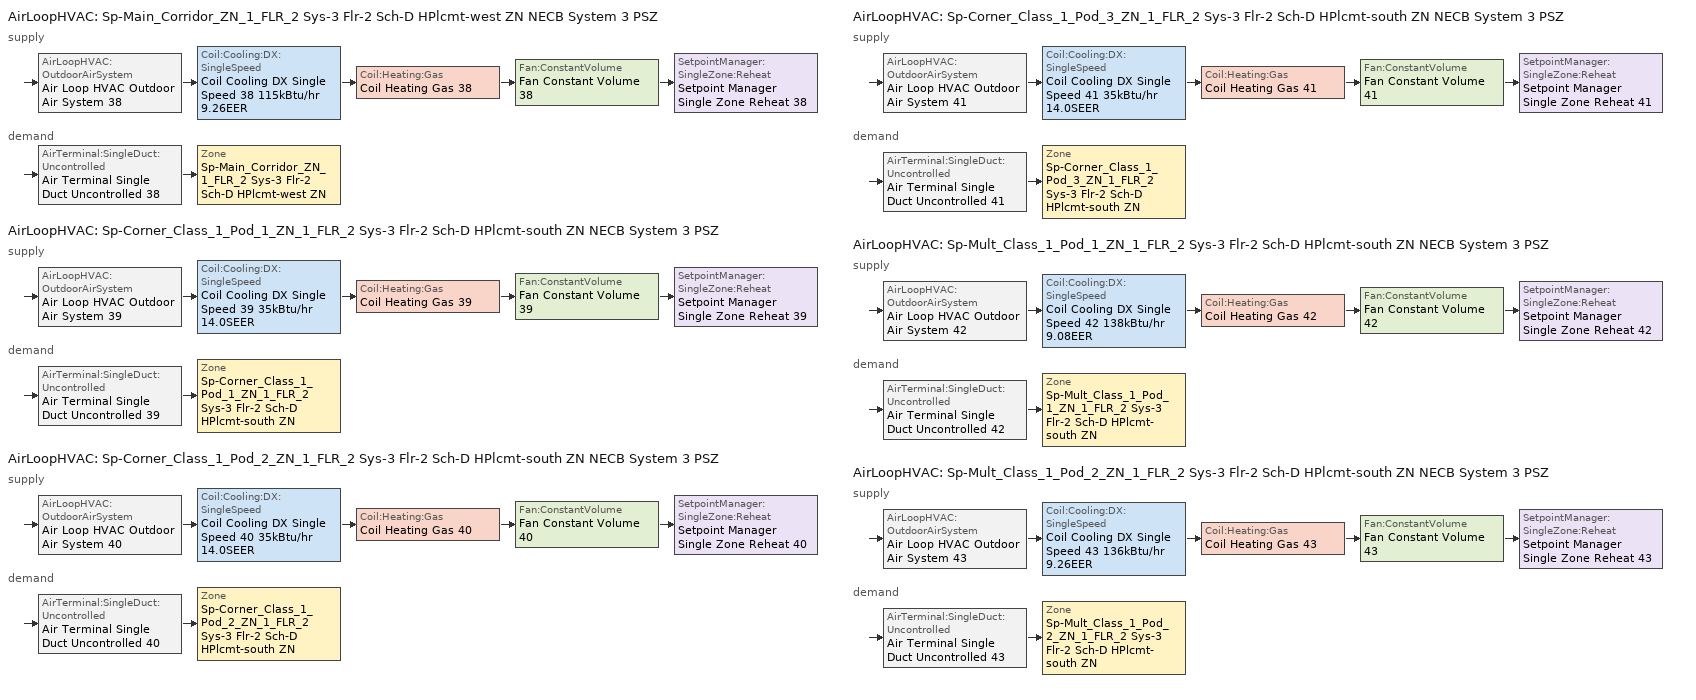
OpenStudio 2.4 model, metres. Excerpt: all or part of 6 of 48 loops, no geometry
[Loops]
AirLoopHVAC 'Sp-Main_Corridor_ZN_1_FLR_2 Sys-3 Flr-2 Sch-D HPlcmt-west ZN NECB System 3 PSZ'
 supply: AirLoopHVAC:OutdoorAirSystem 'Air Loop HVAC Outdoor Air System 38' > Coil:Cooling:DX:SingleSpeed 'Coil Cooling DX Single Speed 38 115kBtu/hr 9.26EER' > Coil:Heating:Gas 'Coil Heating Gas 38' > Fan:ConstantVolume 'Fan Constant Volume 38' > SetpointManager:SingleZone:Reheat 'Setpoint Manager Single Zone Reheat 38'
 demand: AirTerminal:SingleDuct:Uncontrolled 'Air Terminal Single Duct Uncontrolled 38' > Zone 'Sp-Main_Corridor_ZN_1_FLR_2 Sys-3 Flr-2 Sch-D HPlcmt-west ZN'
AirLoopHVAC 'Sp-Corner_Class_1_Pod_1_ZN_1_FLR_2 Sys-3 Flr-2 Sch-D HPlcmt-south ZN NECB System 3 PSZ'
 supply: AirLoopHVAC:OutdoorAirSystem 'Air Loop HVAC Outdoor Air System 39' > Coil:Cooling:DX:SingleSpeed 'Coil Cooling DX Single Speed 39 35kBtu/hr 14.0SEER' > Coil:Heating:Gas 'Coil Heating Gas 39' > Fan:ConstantVolume 'Fan Constant Volume 39' > SetpointManager:SingleZone:Reheat 'Setpoint Manager Single Zone Reheat 39'
 demand: AirTerminal:SingleDuct:Uncontrolled 'Air Terminal Single Duct Uncontrolled 39' > Zone 'Sp-Corner_Class_1_Pod_1_ZN_1_FLR_2 Sys-3 Flr-2 Sch-D HPlcmt-south ZN'
AirLoopHVAC 'Sp-Corner_Class_1_Pod_2_ZN_1_FLR_2 Sys-3 Flr-2 Sch-D HPlcmt-south ZN NECB System 3 PSZ'
 supply: AirLoopHVAC:OutdoorAirSystem 'Air Loop HVAC Outdoor Air System 40' > Coil:Cooling:DX:SingleSpeed 'Coil Cooling DX Single Speed 40 35kBtu/hr 14.0SEER' > Coil:Heating:Gas 'Coil Heating Gas 40' > Fan:ConstantVolume 'Fan Constant Volume 40' > SetpointManager:SingleZone:Reheat 'Setpoint Manager Single Zone Reheat 40'
 demand: AirTerminal:SingleDuct:Uncontrolled 'Air Terminal Single Duct Uncontrolled 40' > Zone 'Sp-Corner_Class_1_Pod_2_ZN_1_FLR_2 Sys-3 Flr-2 Sch-D HPlcmt-south ZN'
AirLoopHVAC 'Sp-Corner_Class_1_Pod_3_ZN_1_FLR_2 Sys-3 Flr-2 Sch-D HPlcmt-south ZN NECB System 3 PSZ'
 supply: AirLoopHVAC:OutdoorAirSystem 'Air Loop HVAC Outdoor Air System 41' > Coil:Cooling:DX:SingleSpeed 'Coil Cooling DX Single Speed 41 35kBtu/hr 14.0SEER' > Coil:Heating:Gas 'Coil Heating Gas 41' > Fan:ConstantVolume 'Fan Constant Volume 41' > SetpointManager:SingleZone:Reheat 'Setpoint Manager Single Zone Reheat 41'
 demand: AirTerminal:SingleDuct:Uncontrolled 'Air Terminal Single Duct Uncontrolled 41' > Zone 'Sp-Corner_Class_1_Pod_3_ZN_1_FLR_2 Sys-3 Flr-2 Sch-D HPlcmt-south ZN'
AirLoopHVAC 'Sp-Mult_Class_1_Pod_1_ZN_1_FLR_2 Sys-3 Flr-2 Sch-D HPlcmt-south ZN NECB System 3 PSZ'
 supply: AirLoopHVAC:OutdoorAirSystem 'Air Loop HVAC Outdoor Air System 42' > Coil:Cooling:DX:SingleSpeed 'Coil Cooling DX Single Speed 42 138kBtu/hr 9.08EER' > Coil:Heating:Gas 'Coil Heating Gas 42' > Fan:ConstantVolume 'Fan Constant Volume 42' > SetpointManager:SingleZone:Reheat 'Setpoint Manager Single Zone Reheat 42'
 demand: AirTerminal:SingleDuct:Uncontrolled 'Air Terminal Single Duct Uncontrolled 42' > Zone 'Sp-Mult_Class_1_Pod_1_ZN_1_FLR_2 Sys-3 Flr-2 Sch-D HPlcmt-south ZN'
AirLoopHVAC 'Sp-Mult_Class_1_Pod_2_ZN_1_FLR_2 Sys-3 Flr-2 Sch-D HPlcmt-south ZN NECB System 3 PSZ'
 supply: AirLoopHVAC:OutdoorAirSystem 'Air Loop HVAC Outdoor Air System 43' > Coil:Cooling:DX:SingleSpeed 'Coil Cooling DX Single Speed 43 136kBtu/hr 9.26EER' > Coil:Heating:Gas 'Coil Heating Gas 43' > Fan:ConstantVolume 'Fan Constant Volume 43' > SetpointManager:SingleZone:Reheat 'Setpoint Manager Single Zone Reheat 43'
 demand: AirTerminal:SingleDuct:Uncontrolled 'Air Terminal Single Duct Uncontrolled 43' > Zone 'Sp-Mult_Class_1_Pod_2_ZN_1_FLR_2 Sys-3 Flr-2 Sch-D HPlcmt-south ZN'
[Sizing:Zone] Zone Cooling Design Supply Air Temperature Input Method=SupplyAirTemperature; Zone Cooling Design Supply Air Temperature {C}=13; Zone Cooling Design Supply Air Temperature Difference {deltaC}=11.11; Zone Heating Design Supply Air Temperature Input Method=SupplyAirTemperature; Zone Heating Design Supply Air Temperature {C}=43; Zone Heating Design Supply Air Temperature Difference {deltaC}=11.11; Zone Cooling Design Supply Air Humidity Ratio {kg-H2O/kg-air}=0.0085; Zone Heating Design Supply Air Humidity Ratio {kg-H2O/kg-air}=0.008; Zone Heating Sizing Factor=1.3; Zone Cooling Sizing Factor=1.1; Cooling Design Air Flow Method=DesignDay; Heating Design Air Flow Method=DesignDay; Account for Dedicated Outdoor Air System=No; Dedicated Outdoor Air System Control Strategy=NeutralSupplyAir; Dedicated Outdoor Air Low Setpoint Temperature for Design {C}=autosize; Dedicated Outdoor Air High Setpoint Temperature for Design {C}=autosize
Sp-Main_Corridor_ZN_1_FLR_2 Sys-3 Flr-2 Sch-D HPlcmt-west ZN; Sp-Corner_Class_1_Pod_1_ZN_1_FLR_2 Sys-3 Flr-2 Sch-D HPlcmt-south ZN; Sp-Corner_Class_1_Pod_2_ZN_1_FLR_2 Sys-3 Flr-2 Sch-D HPlcmt-south ZN; Sp-Corner_Class_1_Pod_3_ZN_1_FLR_2 Sys-3 Flr-2 Sch-D HPlcmt-south ZN; Sp-Mult_Class_1_Pod_1_ZN_1_FLR_2 Sys-3 Flr-2 Sch-D HPlcmt-south ZN; Sp-Mult_Class_1_Pod_2_ZN_1_FLR_2 Sys-3 Flr-2 Sch-D HPlcmt-south ZN
[Zone equipment]
Sp-Main_Corridor_ZN_1_FLR_2 Sys-3 Flr-2 Sch-D HPlcmt-west ZN: Air Terminal Single Duct Uncontrolled 38, Zone HVAC Baseboard Convective Water 38
Sp-Corner_Class_1_Pod_1_ZN_1_FLR_2 Sys-3 Flr-2 Sch-D HPlcmt-south ZN: Air Terminal Single Duct Uncontrolled 39, Zone HVAC Baseboard Convective Water 39
Sp-Corner_Class_1_Pod_2_ZN_1_FLR_2 Sys-3 Flr-2 Sch-D HPlcmt-south ZN: Air Terminal Single Duct Uncontrolled 40, Zone HVAC Baseboard Convective Water 40
Sp-Corner_Class_1_Pod_3_ZN_1_FLR_2 Sys-3 Flr-2 Sch-D HPlcmt-south ZN: Air Terminal Single Duct Uncontrolled 41, Zone HVAC Baseboard Convective Water 41
Sp-Mult_Class_1_Pod_1_ZN_1_FLR_2 Sys-3 Flr-2 Sch-D HPlcmt-south ZN: Air Terminal Single Duct Uncontrolled 42, Zone HVAC Baseboard Convective Water 42
Sp-Mult_Class_1_Pod_2_ZN_1_FLR_2 Sys-3 Flr-2 Sch-D HPlcmt-south ZN: Air Terminal Single Duct Uncontrolled 43, Zone HVAC Baseboard Convective Water 43
[AirLoopHVAC] Design Supply Air Flow Rate {m3/s}=AutoSize
Name | Availability Schedule
Sp-Main_Corridor_ZN_1_FLR_2 Sys-3 Flr-2 Sch-D HPlcmt-west ZN NECB System 3 PSZ | Sp-Main_Corridor_ZN_1_FLR_2 Sys-3 Flr-2 Sch-D HPlcmt-west ZN NECB System 3 PSZ Occ Sch
Sp-Corner_Class_1_Pod_1_ZN_1_FLR_2 Sys-3 Flr-2 Sch-D HPlcmt-south ZN NECB System 3 PSZ | Sp-Corner_Class_1_Pod_1_ZN_1_FLR_2 Sys-3 Flr-2 Sch-D HPlcmt-south ZN NECB System 3 PSZ Occ Sch
Sp-Corner_Class_1_Pod_2_ZN_1_FLR_2 Sys-3 Flr-2 Sch-D HPlcmt-south ZN NECB System 3 PSZ | Sp-Corner_Class_1_Pod_2_ZN_1_FLR_2 Sys-3 Flr-2 Sch-D HPlcmt-south ZN NECB System 3 PSZ Occ Sch
Sp-Corner_Class_1_Pod_3_ZN_1_FLR_2 Sys-3 Flr-2 Sch-D HPlcmt-south ZN NECB System 3 PSZ | Sp-Corner_Class_1_Pod_3_ZN_1_FLR_2 Sys-3 Flr-2 Sch-D HPlcmt-south ZN NECB System 3 PSZ Occ Sch
Sp-Mult_Class_1_Pod_1_ZN_1_FLR_2 Sys-3 Flr-2 Sch-D HPlcmt-south ZN NECB System 3 PSZ | Sp-Mult_Class_1_Pod_1_ZN_1_FLR_2 Sys-3 Flr-2 Sch-D HPlcmt-south ZN NECB System 3 PSZ Occ Sch
Sp-Mult_Class_1_Pod_2_ZN_1_FLR_2 Sys-3 Flr-2 Sch-D HPlcmt-south ZN NECB System 3 PSZ | Sp-Mult_Class_1_Pod_2_ZN_1_FLR_2 Sys-3 Flr-2 Sch-D HPlcmt-south ZN NECB System 3 PSZ Occ Sch
[Sizing:System] Type of Load to Size On=Sensible; Design Outdoor Air Flow Rate {m3/s}=Autosize; Minimum System Air Flow Ratio=1; Preheat Design Temperature {C}=7; Preheat Design Humidity Ratio {kg-H2O/kg-Air}=0.008; Precool Design Temperature {C}=13; Precool Design Humidity Ratio {kg-H2O/kg-Air}=0.008; Central Cooling Design Supply Air Temperature {C}=13; Central Heating Design Supply Air Temperature {C}=43; Sizing Option=NonCoincident; 100% Outdoor Air in Cooling=No; 100% Outdoor Air in Heating=No; Central Cooling Design Supply Air Humidity Ratio {kg-H2O/kg-Air}=0.0085; Central Heating Design Supply Air Humidity Ratio {kg-H2O/kg-Air}=0.008; Cooling Design Air Flow Method=DesignDay; Cooling Design Air Flow Rate {m3/s}=0; Heating Design Air Flow Method=DesignDay; Heating Design Air Flow Rate {m3/s}=0; System Outdoor Air Method=ZoneSum; Zone Maximum Outdoor Air Fraction=1; Cooling Supply Air Flow Rate Per Floor Area {m3/s-m2}=0.00996765; Cooling Fraction of Autosized Cooling Supply Air Flow Rate=1; Cooling Supply Air Flow Rate Per Unit Cooling Capacity {m3/s-W}=3.94755e-05; Heating Supply Air Flow Rate Per Floor Area {m3/s-m2}=0.00996765; Heating Fraction of Autosized Heating Supply Air Flow Rate=1; Heating Fraction of Autosized Cooling Supply Air Flow Rate=1; Heating Supply Air Flow Rate Per Unit Heating Capacity {m3/s-W}=3.15882e-05; Cooling Design Capacity Method=CoolingDesignCapacity; Cooling Design Capacity {W}=autosize; Cooling Design Capacity Per Floor Area {W/m2}=234.7; Fraction of Autosized Cooling Design Capacity=1; Heating Design Capacity Method=HeatingDesignCapacity; Heating Design Capacity {W}=autosize; Heating Design Capacity Per Floor Area {W/m2}=157; Fraction of Autosized Heating Design Capacity=1; Central Cooling Capacity Control Method=OnOff
Sp-Main_Corridor_ZN_1_FLR_2 Sys-3 Flr-2 Sch-D HPlcmt-west ZN NECB System 3 PSZ; Sp-Corner_Class_1_Pod_1_ZN_1_FLR_2 Sys-3 Flr-2 Sch-D HPlcmt-south ZN NECB System 3 PSZ; Sp-Corner_Class_1_Pod_2_ZN_1_FLR_2 Sys-3 Flr-2 Sch-D HPlcmt-south ZN NECB System 3 PSZ; Sp-Corner_Class_1_Pod_3_ZN_1_FLR_2 Sys-3 Flr-2 Sch-D HPlcmt-south ZN NECB System 3 PSZ; Sp-Mult_Class_1_Pod_1_ZN_1_FLR_2 Sys-3 Flr-2 Sch-D HPlcmt-south ZN NECB System 3 PSZ; Sp-Mult_Class_1_Pod_2_ZN_1_FLR_2 Sys-3 Flr-2 Sch-D HPlcmt-south ZN NECB System 3 PSZ
[Fan:ConstantVolume] Availability Schedule=Always On Discrete; Fan Efficiency=0.39975; Pressure Rise {Pa}=640; Maximum Flow Rate {m3/s}=AutoSize; Motor Efficiency=0.615
Fan Constant Volume 38; Fan Constant Volume 39; Fan Constant Volume 40; Fan Constant Volume 41; Fan Constant Volume 42; Fan Constant Volume 43
[Coil:Heating:Gas] Availability Schedule=Always On Discrete; Gas Burner Efficiency=0.8; Nominal Capacity {W}=AutoSize; Parasitic Electric Load {W}=0; Parasitic Gas Load {W}=0
Coil Heating Gas 38; Coil Heating Gas 39; Coil Heating Gas 40; Coil Heating Gas 41; Coil Heating Gas 42; Coil Heating Gas 43
[Coil:Cooling:DX:SingleSpeed] Availability Schedule=Always On Discrete; Rated Total Cooling Capacity {W}=autosize; Rated Sensible Heat Ratio=autosize; Rated Air Flow Rate {m3/s}=autosize; Rated Evaporator Fan Power Per Volume Flow Rate {W/(m3/s)}=773.3; Total Cooling Capacity Function of Temperature Curve=DXCOOL-NECB2011-REF-CAPFT; Total Cooling Capacity Function of Flow Fraction Curve=DXCOOL-NECB2011-REF-CAPFFLOW; Energy Input Ratio Function of Temperature Curve=DXCOOL-NECB2011-REF-COOLEIRFT; Energy Input Ratio Function of Flow Fraction Curve=DXCOOL-NECB2011-REF-COOLEIRFFLOW; Part Load Fraction Correlation Curve=DXCOOL-NECB2011-REF-COOLPLFFPLR; Condenser Type=AirCooled; Evaporative Condenser Effectiveness=0; Evaporative Condenser Air Flow Rate {m3/s}=Autosize; Evaporative Condenser Pump Rated Power Consumption {W}=Autosize; Crankcase Heater Capacity {W}=0; Maximum Outdoor Dry-Bulb Temperature for Crankcase Heater Operation {C}=0; Basin Heater Capacity {W/K}=0; Basin Heater Setpoint Temperature {C}=10
Name | Rated COP {W/W}
Coil Cooling DX Single Speed 38 115kBtu/hr 9.26EER | 3.21367
Coil Cooling DX Single Speed 39 35kBtu/hr 14.0SEER; Coil Cooling DX Single Speed 40 35kBtu/hr 14.0SEER; Coil Cooling DX Single Speed 41 35kBtu/hr 14.0SEER | 3.8248
Coil Cooling DX Single Speed 42 138kBtu/hr 9.08EER | 3.16719
Coil Cooling DX Single Speed 43 136kBtu/hr 9.26EER | 3.22852
[Controller:OutdoorAir] Minimum Outdoor Air Flow Rate {m3/s}=0; Maximum Outdoor Air Flow Rate {m3/s}=Autosize; Economizer Control Action Type=ModulateFlow; Lockout Type=NoLockout; Minimum Limit Type=FixedMinimum; High Humidity Control=No; Heat Recovery Bypass Control Type=BypassWhenWithinEconomizerLimits
Name | Economizer Control Type | Minimum Outdoor Air Schedule | Controller Mechanical Ventilation | Economizer Maximum Limit Dry-Bulb Temperature {C} | Economizer Maximum Limit Enthalpy {J/kg} | Economizer Minimum Limit Dry-Bulb Temperature {C}
Controller Outdoor Air 38 | DifferentialEnthalpy | Sp-Main_Corridor_ZN_1_FLR_2 Sys-3 Flr-2 Sch-D HPlcmt-west ZN NECB System 3 PSZ Occ Sch | Controller Mechanical Ventilation 38
Controller Outdoor Air 39 | NoEconomizer | Sp-Corner_Class_1_Pod_1_ZN_1_FLR_2 Sys-3 Flr-2 Sch-D HPlcmt-south ZN NECB System 3 PSZ Occ Sch | Controller Mechanical Ventilation 39 | 28 | 64000 | -100
Controller Outdoor Air 40 | NoEconomizer | Sp-Corner_Class_1_Pod_2_ZN_1_FLR_2 Sys-3 Flr-2 Sch-D HPlcmt-south ZN NECB System 3 PSZ Occ Sch | Controller Mechanical Ventilation 40 | 28 | 64000 | -100
Controller Outdoor Air 41 | NoEconomizer | Sp-Corner_Class_1_Pod_3_ZN_1_FLR_2 Sys-3 Flr-2 Sch-D HPlcmt-south ZN NECB System 3 PSZ Occ Sch | Controller Mechanical Ventilation 41 | 28 | 64000 | -100
Controller Outdoor Air 42 | DifferentialEnthalpy | Sp-Mult_Class_1_Pod_1_ZN_1_FLR_2 Sys-3 Flr-2 Sch-D HPlcmt-south ZN NECB System 3 PSZ Occ Sch | Controller Mechanical Ventilation 42
Controller Outdoor Air 43 | DifferentialEnthalpy | Sp-Mult_Class_1_Pod_2_ZN_1_FLR_2 Sys-3 Flr-2 Sch-D HPlcmt-south ZN NECB System 3 PSZ Occ Sch | Controller Mechanical Ventilation 43
[Controller:MechanicalVentilation] Availability Schedule=Always On Discrete; System Outdoor Air Method=ZoneSum
Controller Mechanical Ventilation 38; Controller Mechanical Ventilation 39; Controller Mechanical Ventilation 40; Controller Mechanical Ventilation 41; Controller Mechanical Ventilation 42; Controller Mechanical Ventilation 43
[AirLoopHVAC:OutdoorAirSystem]
Name | Controller
Air Loop HVAC Outdoor Air System 38 | Controller Outdoor Air 38
Air Loop HVAC Outdoor Air System 39 | Controller Outdoor Air 39
Air Loop HVAC Outdoor Air System 40 | Controller Outdoor Air 40
Air Loop HVAC Outdoor Air System 41 | Controller Outdoor Air 41
Air Loop HVAC Outdoor Air System 42 | Controller Outdoor Air 42
Air Loop HVAC Outdoor Air System 43 | Controller Outdoor Air 43
[SetpointManager:SingleZone:Reheat] Minimum Supply Air Temperature {C}=13; Maximum Supply Air Temperature {C}=43
Name | Control Zone
Setpoint Manager Single Zone Reheat 38 | Sp-Main_Corridor_ZN_1_FLR_2 Sys-3 Flr-2 Sch-D HPlcmt-west ZN
Setpoint Manager Single Zone Reheat 39 | Sp-Corner_Class_1_Pod_1_ZN_1_FLR_2 Sys-3 Flr-2 Sch-D HPlcmt-south ZN
Setpoint Manager Single Zone Reheat 40 | Sp-Corner_Class_1_Pod_2_ZN_1_FLR_2 Sys-3 Flr-2 Sch-D HPlcmt-south ZN
Setpoint Manager Single Zone Reheat 41 | Sp-Corner_Class_1_Pod_3_ZN_1_FLR_2 Sys-3 Flr-2 Sch-D HPlcmt-south ZN
Setpoint Manager Single Zone Reheat 42 | Sp-Mult_Class_1_Pod_1_ZN_1_FLR_2 Sys-3 Flr-2 Sch-D HPlcmt-south ZN
Setpoint Manager Single Zone Reheat 43 | Sp-Mult_Class_1_Pod_2_ZN_1_FLR_2 Sys-3 Flr-2 Sch-D HPlcmt-south ZN
[AirTerminal:SingleDuct:Uncontrolled] Availability Schedule=Always On Discrete; Maximum Air Flow Rate {m3/s}=AutoSize
Air Terminal Single Duct Uncontrolled 38; Air Terminal Single Duct Uncontrolled 39; Air Terminal Single Duct Uncontrolled 40; Air Terminal Single Duct Uncontrolled 41; Air Terminal Single Duct Uncontrolled 42; Air Terminal Single Duct Uncontrolled 43
[Schedule:Ruleset]
Name | Default Day Schedule | Summer Design Day Schedule | Winter Design Day Schedule
Sp-Corner_Class_1_Pod_1_ZN_1_FLR_2 Sys-3 Flr-2 Sch-D HPlcmt-south ZN NECB System 3 PSZ Occ Sch | Sp-Corner_Class_1_Pod_1_ZN_1_FLR_2 Sys-3 Flr-2 Sch-D HPlcmt-south ZN NECB System 3 PSZ Occ Sch Default | Sp-Corner_Class_1_Pod_1_ZN_1_FLR_2 Sys-3 Flr-2 Sch-D HPlcmt-south ZN NECB System 3 PSZ Occ Sch Summer Design Day | Sp-Corner_Class_1_Pod_1_ZN_1_FLR_2 Sys-3 Flr-2 Sch-D HPlcmt-south ZN NECB System 3 PSZ Occ Sch Winter Design Day
Sp-Corner_Class_1_Pod_2_ZN_1_FLR_2 Sys-3 Flr-2 Sch-D HPlcmt-south ZN NECB System 3 PSZ Occ Sch | Sp-Corner_Class_1_Pod_2_ZN_1_FLR_2 Sys-3 Flr-2 Sch-D HPlcmt-south ZN NECB System 3 PSZ Occ Sch Default | Sp-Corner_Class_1_Pod_2_ZN_1_FLR_2 Sys-3 Flr-2 Sch-D HPlcmt-south ZN NECB System 3 PSZ Occ Sch Summer Design Day | Sp-Corner_Class_1_Pod_2_ZN_1_FLR_2 Sys-3 Flr-2 Sch-D HPlcmt-south ZN NECB System 3 PSZ Occ Sch Winter Design Day
Sp-Corner_Class_1_Pod_3_ZN_1_FLR_2 Sys-3 Flr-2 Sch-D HPlcmt-south ZN NECB System 3 PSZ Occ Sch | Sp-Corner_Class_1_Pod_3_ZN_1_FLR_2 Sys-3 Flr-2 Sch-D HPlcmt-south ZN NECB System 3 PSZ Occ Sch Default | Sp-Corner_Class_1_Pod_3_ZN_1_FLR_2 Sys-3 Flr-2 Sch-D HPlcmt-south ZN NECB System 3 PSZ Occ Sch Summer Design Day | Sp-Corner_Class_1_Pod_3_ZN_1_FLR_2 Sys-3 Flr-2 Sch-D HPlcmt-south ZN NECB System 3 PSZ Occ Sch Winter Design Day
Sp-Main_Corridor_ZN_1_FLR_2 Sys-3 Flr-2 Sch-D HPlcmt-west ZN NECB System 3 PSZ Occ Sch | Sp-Main_Corridor_ZN_1_FLR_2 Sys-3 Flr-2 Sch-D HPlcmt-west ZN NECB System 3 PSZ Occ Sch Default | Sp-Main_Corridor_ZN_1_FLR_2 Sys-3 Flr-2 Sch-D HPlcmt-west ZN NECB System 3 PSZ Occ Sch Summer Design Day | Sp-Main_Corridor_ZN_1_FLR_2 Sys-3 Flr-2 Sch-D HPlcmt-west ZN NECB System 3 PSZ Occ Sch Winter Design Day
Sp-Mult_Class_1_Pod_1_ZN_1_FLR_2 Sys-3 Flr-2 Sch-D HPlcmt-south ZN NECB System 3 PSZ Occ Sch | Sp-Mult_Class_1_Pod_1_ZN_1_FLR_2 Sys-3 Flr-2 Sch-D HPlcmt-south ZN NECB System 3 PSZ Occ Sch Default | Sp-Mult_Class_1_Pod_1_ZN_1_FLR_2 Sys-3 Flr-2 Sch-D HPlcmt-south ZN NECB System 3 PSZ Occ Sch Summer Design Day | Sp-Mult_Class_1_Pod_1_ZN_1_FLR_2 Sys-3 Flr-2 Sch-D HPlcmt-south ZN NECB System 3 PSZ Occ Sch Winter Design Day
Sp-Mult_Class_1_Pod_2_ZN_1_FLR_2 Sys-3 Flr-2 Sch-D HPlcmt-south ZN NECB System 3 PSZ Occ Sch | Sp-Mult_Class_1_Pod_2_ZN_1_FLR_2 Sys-3 Flr-2 Sch-D HPlcmt-south ZN NECB System 3 PSZ Occ Sch Default | Sp-Mult_Class_1_Pod_2_ZN_1_FLR_2 Sys-3 Flr-2 Sch-D HPlcmt-south ZN NECB System 3 PSZ Occ Sch Summer Design Day | Sp-Mult_Class_1_Pod_2_ZN_1_FLR_2 Sys-3 Flr-2 Sch-D HPlcmt-south ZN NECB System 3 PSZ Occ Sch Winter Design Day
[Schedule:Day]
Sp-Corner_Class_1_Pod_1_ZN_1_FLR_2 Sys-3 Flr-2 Sch-D HPlcmt-south ZN NECB System 3 PSZ Occ Sch Default; Sp-Corner_Class_1_Pod_1_ZN_1_FLR_2 Sys-3 Flr-2 Sch-D HPlcmt-south ZN NECB System 3 PSZ Occ Sch Winter Design Day; Sp-Corner_Class_1_Pod_1_ZN_1_FLR_2 Sys-3 Flr-2 Sch-D HPlcmt-south ZN NECB System 3 PSZ Occ Sch Summer Design Day; Sp-Corner_Class_1_Pod_2_ZN_1_FLR_2 Sys-3 Flr-2 Sch-D HPlcmt-south ZN NECB System 3 PSZ Occ Sch Default; Sp-Corner_Class_1_Pod_2_ZN_1_FLR_2 Sys-3 Flr-2 Sch-D HPlcmt-south ZN NECB System 3 PSZ Occ Sch Winter Design Day; Sp-Corner_Class_1_Pod_2_ZN_1_FLR_2 Sys-3 Flr-2 Sch-D HPlcmt-south ZN NECB System 3 PSZ Occ Sch Summer Design Day; Sp-Corner_Class_1_Pod_3_ZN_1_FLR_2 Sys-3 Flr-2 Sch-D HPlcmt-south ZN NECB System 3 PSZ Occ Sch Default; Sp-Corner_Class_1_Pod_3_ZN_1_FLR_2 Sys-3 Flr-2 Sch-D HPlcmt-south ZN NECB System 3 PSZ Occ Sch Winter Design Day; Sp-Corner_Class_1_Pod_3_ZN_1_FLR_2 Sys-3 Flr-2 Sch-D HPlcmt-south ZN NECB System 3 PSZ Occ Sch Summer Design Day; Sp-Main_Corridor_ZN_1_FLR_2 Sys-3 Flr-2 Sch-D HPlcmt-west ZN NECB System 3 PSZ Occ Sch Default; Sp-Main_Corridor_ZN_1_FLR_2 Sys-3 Flr-2 Sch-D HPlcmt-west ZN NECB System 3 PSZ Occ Sch Winter Design Day; Sp-Main_Corridor_ZN_1_FLR_2 Sys-3 Flr-2 Sch-D HPlcmt-west ZN NECB System 3 PSZ Occ Sch Summer Design Day; Sp-Mult_Class_1_Pod_1_ZN_1_FLR_2 Sys-3 Flr-2 Sch-D HPlcmt-south ZN NECB System 3 PSZ Occ Sch Default; Sp-Mult_Class_1_Pod_1_ZN_1_FLR_2 Sys-3 Flr-2 Sch-D HPlcmt-south ZN NECB System 3 PSZ Occ Sch Winter Design Day; Sp-Mult_Class_1_Pod_1_ZN_1_FLR_2 Sys-3 Flr-2 Sch-D HPlcmt-south ZN NECB System 3 PSZ Occ Sch Summer Design Day; Sp-Mult_Class_1_Pod_2_ZN_1_FLR_2 Sys-3 Flr-2 Sch-D HPlcmt-south ZN NECB System 3 PSZ Occ Sch Default; Sp-Mult_Class_1_Pod_2_ZN_1_FLR_2 Sys-3 Flr-2 Sch-D HPlcmt-south ZN NECB System 3 PSZ Occ Sch Winter Design Day; Sp-Mult_Class_1_Pod_2_ZN_1_FLR_2 Sys-3 Flr-2 Sch-D HPlcmt-south ZN NECB System 3 PSZ Occ Sch Summer Design Day: 24, 0, 1
Sp-Corner_Class_1_Pod_1_ZN_1_FLR_2 Sys-3 Flr-2 Sch-D HPlcmt-south ZN NECB System 3 PSZ Occ Sch Monday; Sp-Corner_Class_1_Pod_1_ZN_1_FLR_2 Sys-3 Flr-2 Sch-D HPlcmt-south ZN NECB System 3 PSZ Occ Sch Tuesday; Sp-Corner_Class_1_Pod_1_ZN_1_FLR_2 Sys-3 Flr-2 Sch-D HPlcmt-south ZN NECB System 3 PSZ Occ Sch Wednesday; Sp-Corner_Class_1_Pod_1_ZN_1_FLR_2 Sys-3 Flr-2 Sch-D HPlcmt-south ZN NECB System 3 PSZ Occ Sch Thursday; Sp-Corner_Class_1_Pod_1_ZN_1_FLR_2 Sys-3 Flr-2 Sch-D HPlcmt-south ZN NECB System 3 PSZ Occ Sch Friday; Sp-Corner_Class_1_Pod_2_ZN_1_FLR_2 Sys-3 Flr-2 Sch-D HPlcmt-south ZN NECB System 3 PSZ Occ Sch Monday; Sp-Corner_Class_1_Pod_2_ZN_1_FLR_2 Sys-3 Flr-2 Sch-D HPlcmt-south ZN NECB System 3 PSZ Occ Sch Tuesday; Sp-Corner_Class_1_Pod_2_ZN_1_FLR_2 Sys-3 Flr-2 Sch-D HPlcmt-south ZN NECB System 3 PSZ Occ Sch Wednesday; Sp-Corner_Class_1_Pod_2_ZN_1_FLR_2 Sys-3 Flr-2 Sch-D HPlcmt-south ZN NECB System 3 PSZ Occ Sch Thursday; Sp-Corner_Class_1_Pod_2_ZN_1_FLR_2 Sys-3 Flr-2 Sch-D HPlcmt-south ZN NECB System 3 PSZ Occ Sch Friday; Sp-Corner_Class_1_Pod_3_ZN_1_FLR_2 Sys-3 Flr-2 Sch-D HPlcmt-south ZN NECB System 3 PSZ Occ Sch Monday; Sp-Corner_Class_1_Pod_3_ZN_1_FLR_2 Sys-3 Flr-2 Sch-D HPlcmt-south ZN NECB System 3 PSZ Occ Sch Tuesday; Sp-Corner_Class_1_Pod_3_ZN_1_FLR_2 Sys-3 Flr-2 Sch-D HPlcmt-south ZN NECB System 3 PSZ Occ Sch Wednesday; Sp-Corner_Class_1_Pod_3_ZN_1_FLR_2 Sys-3 Flr-2 Sch-D HPlcmt-south ZN NECB System 3 PSZ Occ Sch Thursday; Sp-Corner_Class_1_Pod_3_ZN_1_FLR_2 Sys-3 Flr-2 Sch-D HPlcmt-south ZN NECB System 3 PSZ Occ Sch Friday; Sp-Main_Corridor_ZN_1_FLR_2 Sys-3 Flr-2 Sch-D HPlcmt-west ZN NECB System 3 PSZ Occ Sch Monday; Sp-Main_Corridor_ZN_1_FLR_2 Sys-3 Flr-2 Sch-D HPlcmt-west ZN NECB System 3 PSZ Occ Sch Tuesday; Sp-Main_Corridor_ZN_1_FLR_2 Sys-3 Flr-2 Sch-D HPlcmt-west ZN NECB System 3 PSZ Occ Sch Wednesday; Sp-Main_Corridor_ZN_1_FLR_2 Sys-3 Flr-2 Sch-D HPlcmt-west ZN NECB System 3 PSZ Occ Sch Thursday; Sp-Main_Corridor_ZN_1_FLR_2 Sys-3 Flr-2 Sch-D HPlcmt-west ZN NECB System 3 PSZ Occ Sch Friday; Sp-Mult_Class_1_Pod_1_ZN_1_FLR_2 Sys-3 Flr-2 Sch-D HPlcmt-south ZN NECB System 3 PSZ Occ Sch Monday; Sp-Mult_Class_1_Pod_1_ZN_1_FLR_2 Sys-3 Flr-2 Sch-D HPlcmt-south ZN NECB System 3 PSZ Occ Sch Tuesday; Sp-Mult_Class_1_Pod_1_ZN_1_FLR_2 Sys-3 Flr-2 Sch-D HPlcmt-south ZN NECB System 3 PSZ Occ Sch Wednesday; Sp-Mult_Class_1_Pod_1_ZN_1_FLR_2 Sys-3 Flr-2 Sch-D HPlcmt-south ZN NECB System 3 PSZ Occ Sch Thursday; Sp-Mult_Class_1_Pod_1_ZN_1_FLR_2 Sys-3 Flr-2 Sch-D HPlcmt-south ZN NECB System 3 PSZ Occ Sch Friday; Sp-Mult_Class_1_Pod_2_ZN_1_FLR_2 Sys-3 Flr-2 Sch-D HPlcmt-south ZN NECB System 3 PSZ Occ Sch Monday; Sp-Mult_Class_1_Pod_2_ZN_1_FLR_2 Sys-3 Flr-2 Sch-D HPlcmt-south ZN NECB System 3 PSZ Occ Sch Tuesday; Sp-Mult_Class_1_Pod_2_ZN_1_FLR_2 Sys-3 Flr-2 Sch-D HPlcmt-south ZN NECB System 3 PSZ Occ Sch Wednesday; Sp-Mult_Class_1_Pod_2_ZN_1_FLR_2 Sys-3 Flr-2 Sch-D HPlcmt-south ZN NECB System 3 PSZ Occ Sch Thursday; Sp-Mult_Class_1_Pod_2_ZN_1_FLR_2 Sys-3 Flr-2 Sch-D HPlcmt-south ZN NECB System 3 PSZ Occ Sch Friday: 9, 0, 0, 18, 0, 1, 19, 0, 0, 22, 0, 1, 24, 0, 0
Sp-Corner_Class_1_Pod_1_ZN_1_FLR_2 Sys-3 Flr-2 Sch-D HPlcmt-south ZN NECB System 3 PSZ Occ Sch Saturday; Sp-Corner_Class_1_Pod_1_ZN_1_FLR_2 Sys-3 Flr-2 Sch-D HPlcmt-south ZN NECB System 3 PSZ Occ Sch Sunday; Sp-Corner_Class_1_Pod_2_ZN_1_FLR_2 Sys-3 Flr-2 Sch-D HPlcmt-south ZN NECB System 3 PSZ Occ Sch Saturday; Sp-Corner_Class_1_Pod_2_ZN_1_FLR_2 Sys-3 Flr-2 Sch-D HPlcmt-south ZN NECB System 3 PSZ Occ Sch Sunday; Sp-Corner_Class_1_Pod_3_ZN_1_FLR_2 Sys-3 Flr-2 Sch-D HPlcmt-south ZN NECB System 3 PSZ Occ Sch Saturday; Sp-Corner_Class_1_Pod_3_ZN_1_FLR_2 Sys-3 Flr-2 Sch-D HPlcmt-south ZN NECB System 3 PSZ Occ Sch Sunday; Sp-Main_Corridor_ZN_1_FLR_2 Sys-3 Flr-2 Sch-D HPlcmt-west ZN NECB System 3 PSZ Occ Sch Saturday; Sp-Main_Corridor_ZN_1_FLR_2 Sys-3 Flr-2 Sch-D HPlcmt-west ZN NECB System 3 PSZ Occ Sch Sunday; Sp-Mult_Class_1_Pod_1_ZN_1_FLR_2 Sys-3 Flr-2 Sch-D HPlcmt-south ZN NECB System 3 PSZ Occ Sch Saturday; Sp-Mult_Class_1_Pod_1_ZN_1_FLR_2 Sys-3 Flr-2 Sch-D HPlcmt-south ZN NECB System 3 PSZ Occ Sch Sunday; Sp-Mult_Class_1_Pod_2_ZN_1_FLR_2 Sys-3 Flr-2 Sch-D HPlcmt-south ZN NECB System 3 PSZ Occ Sch Saturday; Sp-Mult_Class_1_Pod_2_ZN_1_FLR_2 Sys-3 Flr-2 Sch-D HPlcmt-south ZN NECB System 3 PSZ Occ Sch Sunday: 24, 0, 0
[Schedule:Rule] Date Specification Type=DateRange; Start Month=1; Start Day=1; End Month=12
Name | Schedule Ruleset | Rule Order | Day Schedule | Apply Monday | End Day | Apply Tuesday | Apply Wednesday | Apply Thursday | Apply Friday | Apply Saturday | Apply Sunday
Sp-Corner_Class_1_Pod_1_ZN_1_FLR_2 Sys-3 Flr-2 Sch-D HPlcmt-south ZN NECB System 3 PSZ Occ Sch Monday Rule | Sp-Corner_Class_1_Pod_1_ZN_1_FLR_2 Sys-3 Flr-2 Sch-D HPlcmt-south ZN NECB System 3 PSZ Occ Sch | 6 | Sp-Corner_Class_1_Pod_1_ZN_1_FLR_2 Sys-3 Flr-2 Sch-D HPlcmt-south ZN NECB System 3 PSZ Occ Sch Monday | Yes | 25
Sp-Corner_Class_1_Pod_1_ZN_1_FLR_2 Sys-3 Flr-2 Sch-D HPlcmt-south ZN NECB System 3 PSZ Occ Sch Tuesday Rule | Sp-Corner_Class_1_Pod_1_ZN_1_FLR_2 Sys-3 Flr-2 Sch-D HPlcmt-south ZN NECB System 3 PSZ Occ Sch | 5 | Sp-Corner_Class_1_Pod_1_ZN_1_FLR_2 Sys-3 Flr-2 Sch-D HPlcmt-south ZN NECB System 3 PSZ Occ Sch Tuesday |  | 26 | Yes
Sp-Corner_Class_1_Pod_1_ZN_1_FLR_2 Sys-3 Flr-2 Sch-D HPlcmt-south ZN NECB System 3 PSZ Occ Sch Wednesday Rule | Sp-Corner_Class_1_Pod_1_ZN_1_FLR_2 Sys-3 Flr-2 Sch-D HPlcmt-south ZN NECB System 3 PSZ Occ Sch | 4 | Sp-Corner_Class_1_Pod_1_ZN_1_FLR_2 Sys-3 Flr-2 Sch-D HPlcmt-south ZN NECB System 3 PSZ Occ Sch Wednesday |  | 27 |  | Yes
Sp-Corner_Class_1_Pod_1_ZN_1_FLR_2 Sys-3 Flr-2 Sch-D HPlcmt-south ZN NECB System 3 PSZ Occ Sch Thursday Rule | Sp-Corner_Class_1_Pod_1_ZN_1_FLR_2 Sys-3 Flr-2 Sch-D HPlcmt-south ZN NECB System 3 PSZ Occ Sch | 3 | Sp-Corner_Class_1_Pod_1_ZN_1_FLR_2 Sys-3 Flr-2 Sch-D HPlcmt-south ZN NECB System 3 PSZ Occ Sch Thursday |  | 28 |  |  | Yes
Sp-Corner_Class_1_Pod_1_ZN_1_FLR_2 Sys-3 Flr-2 Sch-D HPlcmt-south ZN NECB System 3 PSZ Occ Sch Friday Rule | Sp-Corner_Class_1_Pod_1_ZN_1_FLR_2 Sys-3 Flr-2 Sch-D HPlcmt-south ZN NECB System 3 PSZ Occ Sch | 2 | Sp-Corner_Class_1_Pod_1_ZN_1_FLR_2 Sys-3 Flr-2 Sch-D HPlcmt-south ZN NECB System 3 PSZ Occ Sch Friday |  | 29 |  |  |  | Yes
Sp-Corner_Class_1_Pod_1_ZN_1_FLR_2 Sys-3 Flr-2 Sch-D HPlcmt-south ZN NECB System 3 PSZ Occ Sch Saturday Rule | Sp-Corner_Class_1_Pod_1_ZN_1_FLR_2 Sys-3 Flr-2 Sch-D HPlcmt-south ZN NECB System 3 PSZ Occ Sch | 1 | Sp-Corner_Class_1_Pod_1_ZN_1_FLR_2 Sys-3 Flr-2 Sch-D HPlcmt-south ZN NECB System 3 PSZ Occ Sch Saturday |  | 30 |  |  |  |  | Yes
Sp-Corner_Class_1_Pod_1_ZN_1_FLR_2 Sys-3 Flr-2 Sch-D HPlcmt-south ZN NECB System 3 PSZ Occ Sch Sunday Rule | Sp-Corner_Class_1_Pod_1_ZN_1_FLR_2 Sys-3 Flr-2 Sch-D HPlcmt-south ZN NECB System 3 PSZ Occ Sch | 0 | Sp-Corner_Class_1_Pod_1_ZN_1_FLR_2 Sys-3 Flr-2 Sch-D HPlcmt-south ZN NECB System 3 PSZ Occ Sch Sunday |  | 31 |  |  |  |  |  | Yes
Sp-Corner_Class_1_Pod_2_ZN_1_FLR_2 Sys-3 Flr-2 Sch-D HPlcmt-south ZN NECB System 3 PSZ Occ Sch Monday Rule | Sp-Corner_Class_1_Pod_2_ZN_1_FLR_2 Sys-3 Flr-2 Sch-D HPlcmt-south ZN NECB System 3 PSZ Occ Sch | 6 | Sp-Corner_Class_1_Pod_2_ZN_1_FLR_2 Sys-3 Flr-2 Sch-D HPlcmt-south ZN NECB System 3 PSZ Occ Sch Monday | Yes | 25
Sp-Corner_Class_1_Pod_2_ZN_1_FLR_2 Sys-3 Flr-2 Sch-D HPlcmt-south ZN NECB System 3 PSZ Occ Sch Tuesday Rule | Sp-Corner_Class_1_Pod_2_ZN_1_FLR_2 Sys-3 Flr-2 Sch-D HPlcmt-south ZN NECB System 3 PSZ Occ Sch | 5 | Sp-Corner_Class_1_Pod_2_ZN_1_FLR_2 Sys-3 Flr-2 Sch-D HPlcmt-south ZN NECB System 3 PSZ Occ Sch Tuesday |  | 26 | Yes
Sp-Corner_Class_1_Pod_2_ZN_1_FLR_2 Sys-3 Flr-2 Sch-D HPlcmt-south ZN NECB System 3 PSZ Occ Sch Wednesday Rule | Sp-Corner_Class_1_Pod_2_ZN_1_FLR_2 Sys-3 Flr-2 Sch-D HPlcmt-south ZN NECB System 3 PSZ Occ Sch | 4 | Sp-Corner_Class_1_Pod_2_ZN_1_FLR_2 Sys-3 Flr-2 Sch-D HPlcmt-south ZN NECB System 3 PSZ Occ Sch Wednesday |  | 27 |  | Yes
Sp-Corner_Class_1_Pod_2_ZN_1_FLR_2 Sys-3 Flr-2 Sch-D HPlcmt-south ZN NECB System 3 PSZ Occ Sch Thursday Rule | Sp-Corner_Class_1_Pod_2_ZN_1_FLR_2 Sys-3 Flr-2 Sch-D HPlcmt-south ZN NECB System 3 PSZ Occ Sch | 3 | Sp-Corner_Class_1_Pod_2_ZN_1_FLR_2 Sys-3 Flr-2 Sch-D HPlcmt-south ZN NECB System 3 PSZ Occ Sch Thursday |  | 28 |  |  | Yes
Sp-Corner_Class_1_Pod_2_ZN_1_FLR_2 Sys-3 Flr-2 Sch-D HPlcmt-south ZN NECB System 3 PSZ Occ Sch Friday Rule | Sp-Corner_Class_1_Pod_2_ZN_1_FLR_2 Sys-3 Flr-2 Sch-D HPlcmt-south ZN NECB System 3 PSZ Occ Sch | 2 | Sp-Corner_Class_1_Pod_2_ZN_1_FLR_2 Sys-3 Flr-2 Sch-D HPlcmt-south ZN NECB System 3 PSZ Occ Sch Friday |  | 29 |  |  |  | Yes
Sp-Corner_Class_1_Pod_2_ZN_1_FLR_2 Sys-3 Flr-2 Sch-D HPlcmt-south ZN NECB System 3 PSZ Occ Sch Saturday Rule | Sp-Corner_Class_1_Pod_2_ZN_1_FLR_2 Sys-3 Flr-2 Sch-D HPlcmt-south ZN NECB System 3 PSZ Occ Sch | 1 | Sp-Corner_Class_1_Pod_2_ZN_1_FLR_2 Sys-3 Flr-2 Sch-D HPlcmt-south ZN NECB System 3 PSZ Occ Sch Saturday |  | 30 |  |  |  |  | Yes
Sp-Corner_Class_1_Pod_2_ZN_1_FLR_2 Sys-3 Flr-2 Sch-D HPlcmt-south ZN NECB System 3 PSZ Occ Sch Sunday Rule | Sp-Corner_Class_1_Pod_2_ZN_1_FLR_2 Sys-3 Flr-2 Sch-D HPlcmt-south ZN NECB System 3 PSZ Occ Sch | 0 | Sp-Corner_Class_1_Pod_2_ZN_1_FLR_2 Sys-3 Flr-2 Sch-D HPlcmt-south ZN NECB System 3 PSZ Occ Sch Sunday |  | 31 |  |  |  |  |  | Yes
Sp-Corner_Class_1_Pod_3_ZN_1_FLR_2 Sys-3 Flr-2 Sch-D HPlcmt-south ZN NECB System 3 PSZ Occ Sch Monday Rule | Sp-Corner_Class_1_Pod_3_ZN_1_FLR_2 Sys-3 Flr-2 Sch-D HPlcmt-south ZN NECB System 3 PSZ Occ Sch | 6 | Sp-Corner_Class_1_Pod_3_ZN_1_FLR_2 Sys-3 Flr-2 Sch-D HPlcmt-south ZN NECB System 3 PSZ Occ Sch Monday | Yes | 25
Sp-Corner_Class_1_Pod_3_ZN_1_FLR_2 Sys-3 Flr-2 Sch-D HPlcmt-south ZN NECB System 3 PSZ Occ Sch Tuesday Rule | Sp-Corner_Class_1_Pod_3_ZN_1_FLR_2 Sys-3 Flr-2 Sch-D HPlcmt-south ZN NECB System 3 PSZ Occ Sch | 5 | Sp-Corner_Class_1_Pod_3_ZN_1_FLR_2 Sys-3 Flr-2 Sch-D HPlcmt-south ZN NECB System 3 PSZ Occ Sch Tuesday |  | 26 | Yes
Sp-Corner_Class_1_Pod_3_ZN_1_FLR_2 Sys-3 Flr-2 Sch-D HPlcmt-south ZN NECB System 3 PSZ Occ Sch Wednesday Rule | Sp-Corner_Class_1_Pod_3_ZN_1_FLR_2 Sys-3 Flr-2 Sch-D HPlcmt-south ZN NECB System 3 PSZ Occ Sch | 4 | Sp-Corner_Class_1_Pod_3_ZN_1_FLR_2 Sys-3 Flr-2 Sch-D HPlcmt-south ZN NECB System 3 PSZ Occ Sch Wednesday |  | 27 |  | Yes
Sp-Corner_Class_1_Pod_3_ZN_1_FLR_2 Sys-3 Flr-2 Sch-D HPlcmt-south ZN NECB System 3 PSZ Occ Sch Thursday Rule | Sp-Corner_Class_1_Pod_3_ZN_1_FLR_2 Sys-3 Flr-2 Sch-D HPlcmt-south ZN NECB System 3 PSZ Occ Sch | 3 | Sp-Corner_Class_1_Pod_3_ZN_1_FLR_2 Sys-3 Flr-2 Sch-D HPlcmt-south ZN NECB System 3 PSZ Occ Sch Thursday |  | 28 |  |  | Yes
Sp-Corner_Class_1_Pod_3_ZN_1_FLR_2 Sys-3 Flr-2 Sch-D HPlcmt-south ZN NECB System 3 PSZ Occ Sch Friday Rule | Sp-Corner_Class_1_Pod_3_ZN_1_FLR_2 Sys-3 Flr-2 Sch-D HPlcmt-south ZN NECB System 3 PSZ Occ Sch | 2 | Sp-Corner_Class_1_Pod_3_ZN_1_FLR_2 Sys-3 Flr-2 Sch-D HPlcmt-south ZN NECB System 3 PSZ Occ Sch Friday |  | 29 |  |  |  | Yes
Sp-Corner_Class_1_Pod_3_ZN_1_FLR_2 Sys-3 Flr-2 Sch-D HPlcmt-south ZN NECB System 3 PSZ Occ Sch Saturday Rule | Sp-Corner_Class_1_Pod_3_ZN_1_FLR_2 Sys-3 Flr-2 Sch-D HPlcmt-south ZN NECB System 3 PSZ Occ Sch | 1 | Sp-Corner_Class_1_Pod_3_ZN_1_FLR_2 Sys-3 Flr-2 Sch-D HPlcmt-south ZN NECB System 3 PSZ Occ Sch Saturday |  | 30 |  |  |  |  | Yes
Sp-Corner_Class_1_Pod_3_ZN_1_FLR_2 Sys-3 Flr-2 Sch-D HPlcmt-south ZN NECB System 3 PSZ Occ Sch Sunday Rule | Sp-Corner_Class_1_Pod_3_ZN_1_FLR_2 Sys-3 Flr-2 Sch-D HPlcmt-south ZN NECB System 3 PSZ Occ Sch | 0 | Sp-Corner_Class_1_Pod_3_ZN_1_FLR_2 Sys-3 Flr-2 Sch-D HPlcmt-south ZN NECB System 3 PSZ Occ Sch Sunday |  | 31 |  |  |  |  |  | Yes
Sp-Main_Corridor_ZN_1_FLR_2 Sys-3 Flr-2 Sch-D HPlcmt-west ZN NECB System 3 PSZ Occ Sch Monday Rule | Sp-Main_Corridor_ZN_1_FLR_2 Sys-3 Flr-2 Sch-D HPlcmt-west ZN NECB System 3 PSZ Occ Sch | 6 | Sp-Main_Corridor_ZN_1_FLR_2 Sys-3 Flr-2 Sch-D HPlcmt-west ZN NECB System 3 PSZ Occ Sch Monday | Yes | 25
Sp-Main_Corridor_ZN_1_FLR_2 Sys-3 Flr-2 Sch-D HPlcmt-west ZN NECB System 3 PSZ Occ Sch Tuesday Rule | Sp-Main_Corridor_ZN_1_FLR_2 Sys-3 Flr-2 Sch-D HPlcmt-west ZN NECB System 3 PSZ Occ Sch | 5 | Sp-Main_Corridor_ZN_1_FLR_2 Sys-3 Flr-2 Sch-D HPlcmt-west ZN NECB System 3 PSZ Occ Sch Tuesday |  | 26 | Yes
Sp-Main_Corridor_ZN_1_FLR_2 Sys-3 Flr-2 Sch-D HPlcmt-west ZN NECB System 3 PSZ Occ Sch Wednesday Rule | Sp-Main_Corridor_ZN_1_FLR_2 Sys-3 Flr-2 Sch-D HPlcmt-west ZN NECB System 3 PSZ Occ Sch | 4 | Sp-Main_Corridor_ZN_1_FLR_2 Sys-3 Flr-2 Sch-D HPlcmt-west ZN NECB System 3 PSZ Occ Sch Wednesday |  | 27 |  | Yes
Sp-Main_Corridor_ZN_1_FLR_2 Sys-3 Flr-2 Sch-D HPlcmt-west ZN NECB System 3 PSZ Occ Sch Thursday Rule | Sp-Main_Corridor_ZN_1_FLR_2 Sys-3 Flr-2 Sch-D HPlcmt-west ZN NECB System 3 PSZ Occ Sch | 3 | Sp-Main_Corridor_ZN_1_FLR_2 Sys-3 Flr-2 Sch-D HPlcmt-west ZN NECB System 3 PSZ Occ Sch Thursday |  | 28 |  |  | Yes
Sp-Main_Corridor_ZN_1_FLR_2 Sys-3 Flr-2 Sch-D HPlcmt-west ZN NECB System 3 PSZ Occ Sch Friday Rule | Sp-Main_Corridor_ZN_1_FLR_2 Sys-3 Flr-2 Sch-D HPlcmt-west ZN NECB System 3 PSZ Occ Sch | 2 | Sp-Main_Corridor_ZN_1_FLR_2 Sys-3 Flr-2 Sch-D HPlcmt-west ZN NECB System 3 PSZ Occ Sch Friday |  | 29 |  |  |  | Yes
Sp-Main_Corridor_ZN_1_FLR_2 Sys-3 Flr-2 Sch-D HPlcmt-west ZN NECB System 3 PSZ Occ Sch Saturday Rule | Sp-Main_Corridor_ZN_1_FLR_2 Sys-3 Flr-2 Sch-D HPlcmt-west ZN NECB System 3 PSZ Occ Sch | 1 | Sp-Main_Corridor_ZN_1_FLR_2 Sys-3 Flr-2 Sch-D HPlcmt-west ZN NECB System 3 PSZ Occ Sch Saturday |  | 30 |  |  |  |  | Yes
Sp-Main_Corridor_ZN_1_FLR_2 Sys-3 Flr-2 Sch-D HPlcmt-west ZN NECB System 3 PSZ Occ Sch Sunday Rule | Sp-Main_Corridor_ZN_1_FLR_2 Sys-3 Flr-2 Sch-D HPlcmt-west ZN NECB System 3 PSZ Occ Sch | 0 | Sp-Main_Corridor_ZN_1_FLR_2 Sys-3 Flr-2 Sch-D HPlcmt-west ZN NECB System 3 PSZ Occ Sch Sunday |  | 31 |  |  |  |  |  | Yes
Sp-Mult_Class_1_Pod_1_ZN_1_FLR_2 Sys-3 Flr-2 Sch-D HPlcmt-south ZN NECB System 3 PSZ Occ Sch Monday Rule | Sp-Mult_Class_1_Pod_1_ZN_1_FLR_2 Sys-3 Flr-2 Sch-D HPlcmt-south ZN NECB System 3 PSZ Occ Sch | 6 | Sp-Mult_Class_1_Pod_1_ZN_1_FLR_2 Sys-3 Flr-2 Sch-D HPlcmt-south ZN NECB System 3 PSZ Occ Sch Monday | Yes | 25
Sp-Mult_Class_1_Pod_1_ZN_1_FLR_2 Sys-3 Flr-2 Sch-D HPlcmt-south ZN NECB System 3 PSZ Occ Sch Tuesday Rule | Sp-Mult_Class_1_Pod_1_ZN_1_FLR_2 Sys-3 Flr-2 Sch-D HPlcmt-south ZN NECB System 3 PSZ Occ Sch | 5 | Sp-Mult_Class_1_Pod_1_ZN_1_FLR_2 Sys-3 Flr-2 Sch-D HPlcmt-south ZN NECB System 3 PSZ Occ Sch Tuesday |  | 26 | Yes
Sp-Mult_Class_1_Pod_1_ZN_1_FLR_2 Sys-3 Flr-2 Sch-D HPlcmt-south ZN NECB System 3 PSZ Occ Sch Wednesday Rule | Sp-Mult_Class_1_Pod_1_ZN_1_FLR_2 Sys-3 Flr-2 Sch-D HPlcmt-south ZN NECB System 3 PSZ Occ Sch | 4 | Sp-Mult_Class_1_Pod_1_ZN_1_FLR_2 Sys-3 Flr-2 Sch-D HPlcmt-south ZN NECB System 3 PSZ Occ Sch Wednesday |  | 27 |  | Yes
Sp-Mult_Class_1_Pod_1_ZN_1_FLR_2 Sys-3 Flr-2 Sch-D HPlcmt-south ZN NECB System 3 PSZ Occ Sch Thursday Rule | Sp-Mult_Class_1_Pod_1_ZN_1_FLR_2 Sys-3 Flr-2 Sch-D HPlcmt-south ZN NECB System 3 PSZ Occ Sch | 3 | Sp-Mult_Class_1_Pod_1_ZN_1_FLR_2 Sys-3 Flr-2 Sch-D HPlcmt-south ZN NECB System 3 PSZ Occ Sch Thursday |  | 28 |  |  | Yes
Sp-Mult_Class_1_Pod_1_ZN_1_FLR_2 Sys-3 Flr-2 Sch-D HPlcmt-south ZN NECB System 3 PSZ Occ Sch Friday Rule | Sp-Mult_Class_1_Pod_1_ZN_1_FLR_2 Sys-3 Flr-2 Sch-D HPlcmt-south ZN NECB System 3 PSZ Occ Sch | 2 | Sp-Mult_Class_1_Pod_1_ZN_1_FLR_2 Sys-3 Flr-2 Sch-D HPlcmt-south ZN NECB System 3 PSZ Occ Sch Friday |  | 29 |  |  |  | Yes
Sp-Mult_Class_1_Pod_1_ZN_1_FLR_2 Sys-3 Flr-2 Sch-D HPlcmt-south ZN NECB System 3 PSZ Occ Sch Saturday Rule | Sp-Mult_Class_1_Pod_1_ZN_1_FLR_2 Sys-3 Flr-2 Sch-D HPlcmt-south ZN NECB System 3 PSZ Occ Sch | 1 | Sp-Mult_Class_1_Pod_1_ZN_1_FLR_2 Sys-3 Flr-2 Sch-D HPlcmt-south ZN NECB System 3 PSZ Occ Sch Saturday |  | 30 |  |  |  |  | Yes
Sp-Mult_Class_1_Pod_1_ZN_1_FLR_2 Sys-3 Flr-2 Sch-D HPlcmt-south ZN NECB System 3 PSZ Occ Sch Sunday Rule | Sp-Mult_Class_1_Pod_1_ZN_1_FLR_2 Sys-3 Flr-2 Sch-D HPlcmt-south ZN NECB System 3 PSZ Occ Sch | 0 | Sp-Mult_Class_1_Pod_1_ZN_1_FLR_2 Sys-3 Flr-2 Sch-D HPlcmt-south ZN NECB System 3 PSZ Occ Sch Sunday |  | 31 |  |  |  |  |  | Yes
Sp-Mult_Class_1_Pod_2_ZN_1_FLR_2 Sys-3 Flr-2 Sch-D HPlcmt-south ZN NECB System 3 PSZ Occ Sch Monday Rule | Sp-Mult_Class_1_Pod_2_ZN_1_FLR_2 Sys-3 Flr-2 Sch-D HPlcmt-south ZN NECB System 3 PSZ Occ Sch | 6 | Sp-Mult_Class_1_Pod_2_ZN_1_FLR_2 Sys-3 Flr-2 Sch-D HPlcmt-south ZN NECB System 3 PSZ Occ Sch Monday | Yes | 25
Sp-Mult_Class_1_Pod_2_ZN_1_FLR_2 Sys-3 Flr-2 Sch-D HPlcmt-south ZN NECB System 3 PSZ Occ Sch Tuesday Rule | Sp-Mult_Class_1_Pod_2_ZN_1_FLR_2 Sys-3 Flr-2 Sch-D HPlcmt-south ZN NECB System 3 PSZ Occ Sch | 5 | Sp-Mult_Class_1_Pod_2_ZN_1_FLR_2 Sys-3 Flr-2 Sch-D HPlcmt-south ZN NECB System 3 PSZ Occ Sch Tuesday |  | 26 | Yes
Sp-Mult_Class_1_Pod_2_ZN_1_FLR_2 Sys-3 Flr-2 Sch-D HPlcmt-south ZN NECB System 3 PSZ Occ Sch Wednesday Rule | Sp-Mult_Class_1_Pod_2_ZN_1_FLR_2 Sys-3 Flr-2 Sch-D HPlcmt-south ZN NECB System 3 PSZ Occ Sch | 4 | Sp-Mult_Class_1_Pod_2_ZN_1_FLR_2 Sys-3 Flr-2 Sch-D HPlcmt-south ZN NECB System 3 PSZ Occ Sch Wednesday |  | 27 |  | Yes
Sp-Mult_Class_1_Pod_2_ZN_1_FLR_2 Sys-3 Flr-2 Sch-D HPlcmt-south ZN NECB System 3 PSZ Occ Sch Thursday Rule | Sp-Mult_Class_1_Pod_2_ZN_1_FLR_2 Sys-3 Flr-2 Sch-D HPlcmt-south ZN NECB System 3 PSZ Occ Sch | 3 | Sp-Mult_Class_1_Pod_2_ZN_1_FLR_2 Sys-3 Flr-2 Sch-D HPlcmt-south ZN NECB System 3 PSZ Occ Sch Thursday |  | 28 |  |  | Yes
Sp-Mult_Class_1_Pod_2_ZN_1_FLR_2 Sys-3 Flr-2 Sch-D HPlcmt-south ZN NECB System 3 PSZ Occ Sch Friday Rule | Sp-Mult_Class_1_Pod_2_ZN_1_FLR_2 Sys-3 Flr-2 Sch-D HPlcmt-south ZN NECB System 3 PSZ Occ Sch | 2 | Sp-Mult_Class_1_Pod_2_ZN_1_FLR_2 Sys-3 Flr-2 Sch-D HPlcmt-south ZN NECB System 3 PSZ Occ Sch Friday |  | 29 |  |  |  | Yes
Sp-Mult_Class_1_Pod_2_ZN_1_FLR_2 Sys-3 Flr-2 Sch-D HPlcmt-south ZN NECB System 3 PSZ Occ Sch Saturday Rule | Sp-Mult_Class_1_Pod_2_ZN_1_FLR_2 Sys-3 Flr-2 Sch-D HPlcmt-south ZN NECB System 3 PSZ Occ Sch | 1 | Sp-Mult_Class_1_Pod_2_ZN_1_FLR_2 Sys-3 Flr-2 Sch-D HPlcmt-south ZN NECB System 3 PSZ Occ Sch Saturday |  | 30 |  |  |  |  | Yes
Sp-Mult_Class_1_Pod_2_ZN_1_FLR_2 Sys-3 Flr-2 Sch-D HPlcmt-south ZN NECB System 3 PSZ Occ Sch Sunday Rule | Sp-Mult_Class_1_Pod_2_ZN_1_FLR_2 Sys-3 Flr-2 Sch-D HPlcmt-south ZN NECB System 3 PSZ Occ Sch | 0 | Sp-Mult_Class_1_Pod_2_ZN_1_FLR_2 Sys-3 Flr-2 Sch-D HPlcmt-south ZN NECB System 3 PSZ Occ Sch Sunday |  | 31 |  |  |  |  |  | Yes
[Schedule:Constant]
Always On Discrete: Value=1
[Curve:Biquadratic] Minimum Value of x=13; Maximum Value of x=24; Minimum Value of y=24; Maximum Value of y=46
Name | Coefficient1 Constant | Coefficient2 x | Coefficient3 x**2 | Coefficient4 y | Coefficient5 y**2 | Coefficient6 x*y
DXCOOL-NECB2011-REF-CAPFT | 0.867905 | 0.0142459 | 0.00055436 | -0.0075575 | 3.3e-05 | -0.0001918
DXCOOL-NECB2011-REF-COOLEIRFT | 0.116936 | 0.0284933 | -0.0004112 | 0.0214108 | 0.00016103 | -0.0006791
[Curve:Quadratic] Coefficient1 Constant=1; Coefficient2 x=0; Coefficient3 x**2=0; Minimum Value of x=0; Maximum Value of x=1
DXCOOL-NECB2011-REF-CAPFFLOW; DXCOOL-NECB2011-REF-COOLEIRFFLOW
[Curve:Cubic]
DXCOOL-NECB2011-REF-COOLPLFFPLR: Coefficient1 Constant=0.0277; Coefficient2 x=4.9151; Coefficient3 x**2=-8.184; Coefficient4 x**3=4.2702; Minimum Value of x=0.7; Maximum Value of x=1
